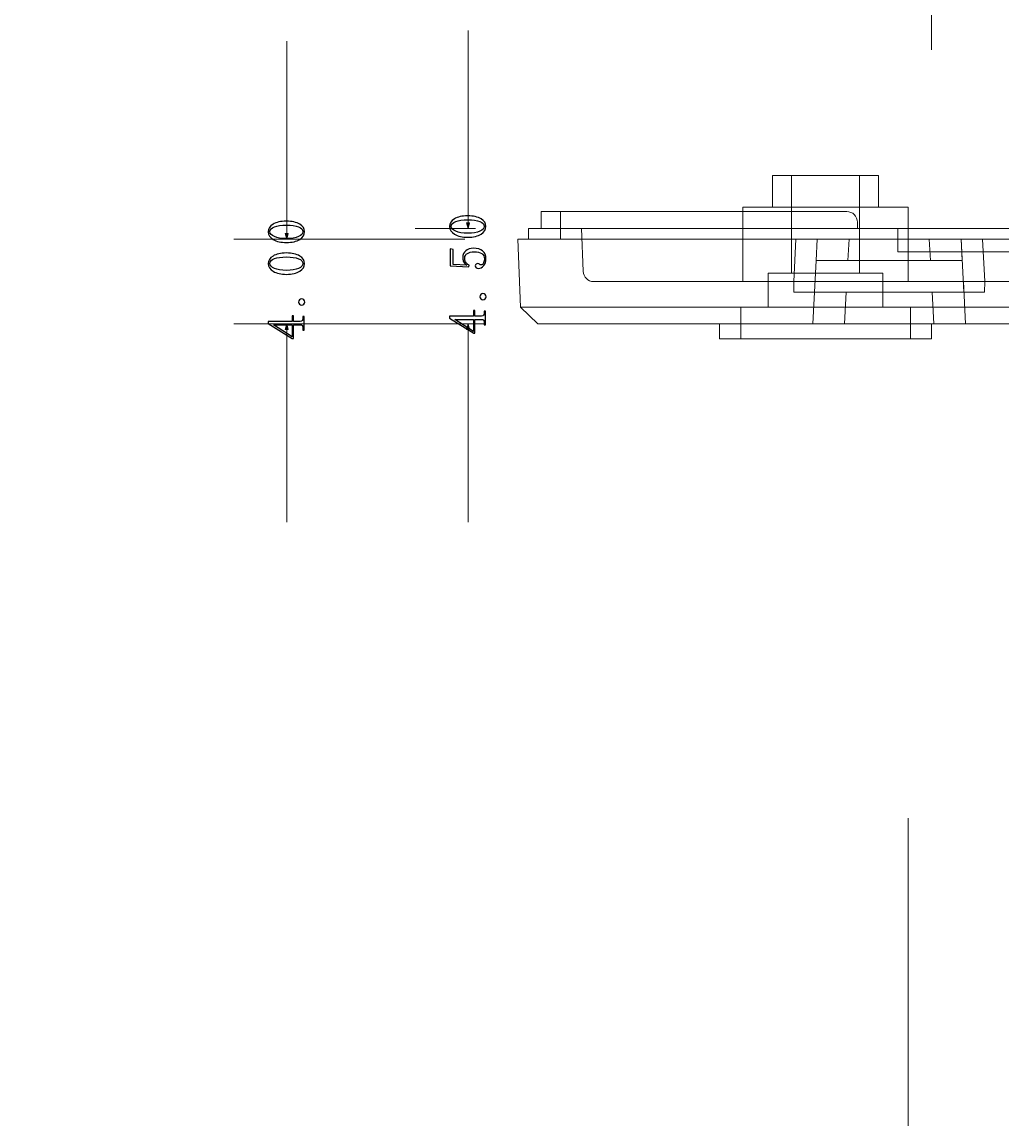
# Model space of a CAD drawing. Header units: millimetres. Extents: x -642 to 642, y -227 to 305.
# Drawn here: x -70.4 to -24.2, y -12 to 39.7 of the extents above; entities that cross this region are included whole.
import ezdxf
from ezdxf.lldxf.tags import DXFTag

# ---------------------------------------------------------------- set-up
doc = ezdxf.new("R2010")
doc.units = ezdxf.units.MM
doc.header["$MEASUREMENT"] = 0
doc.layers.add('layer 1', color=7, linetype='Continuous')
tags = doc.linetypes.add('New Line19', pattern=[0.2, 0.1, -0.1]).pattern_tags.tags
tags[6:7] = [DXFTag(74, 4), DXFTag(75, 0), DXFTag(340, '0'), DXFTag(46, 1.0), DXFTag(50, 0.0), DXFTag(44, 0.0), DXFTag(45, 0.0)]
tags[4:5] = [DXFTag(74, 4), DXFTag(75, 0), DXFTag(340, '0'), DXFTag(46, 1.0), DXFTag(50, 0.0), DXFTag(44, 0.0), DXFTag(45, 0.0)]
tags = doc.linetypes.add('New Line20', pattern=[0.2, 0.1, -0.1]).pattern_tags.tags
tags[6:7] = [DXFTag(74, 4), DXFTag(75, 0), DXFTag(340, '0'), DXFTag(46, 1.0), DXFTag(50, 0.0), DXFTag(44, 0.0), DXFTag(45, 0.0)]
tags[4:5] = [DXFTag(74, 4), DXFTag(75, 0), DXFTag(340, '0'), DXFTag(46, 1.0), DXFTag(50, 0.0), DXFTag(44, 0.0), DXFTag(45, 0.0)]
tags = doc.linetypes.add('New Line21', pattern=[0.2, 0.1, -0.1]).pattern_tags.tags
tags[6:7] = [DXFTag(74, 4), DXFTag(75, 0), DXFTag(340, '0'), DXFTag(46, 1.0), DXFTag(50, 0.0), DXFTag(44, 0.0), DXFTag(45, 0.0)]
tags[4:5] = [DXFTag(74, 4), DXFTag(75, 0), DXFTag(340, '0'), DXFTag(46, 1.0), DXFTag(50, 0.0), DXFTag(44, 0.0), DXFTag(45, 0.0)]
tags = doc.linetypes.add('New Line22', pattern=[0.2, 0.1, -0.1]).pattern_tags.tags
tags[6:7] = [DXFTag(74, 4), DXFTag(75, 0), DXFTag(340, '0'), DXFTag(46, 1.0), DXFTag(50, 0.0), DXFTag(44, 0.0), DXFTag(45, 0.0)]
tags[4:5] = [DXFTag(74, 4), DXFTag(75, 0), DXFTag(340, '0'), DXFTag(46, 1.0), DXFTag(50, 0.0), DXFTag(44, 0.0), DXFTag(45, 0.0)]
tags = doc.linetypes.add('New Line23', pattern=[0.2, 0.1, -0.1]).pattern_tags.tags
tags[6:7] = [DXFTag(74, 4), DXFTag(75, 0), DXFTag(340, '0'), DXFTag(46, 1.0), DXFTag(50, 0.0), DXFTag(44, 0.0), DXFTag(45, 0.0)]
tags[4:5] = [DXFTag(74, 4), DXFTag(75, 0), DXFTag(340, '0'), DXFTag(46, 1.0), DXFTag(50, 0.0), DXFTag(44, 0.0), DXFTag(45, 0.0)]
tags = doc.linetypes.add('New Line24', pattern=[0.2, 0.1, -0.1]).pattern_tags.tags
tags[6:7] = [DXFTag(74, 4), DXFTag(75, 0), DXFTag(340, '0'), DXFTag(46, 1.0), DXFTag(50, 0.0), DXFTag(44, 0.0), DXFTag(45, 0.0)]
tags[4:5] = [DXFTag(74, 4), DXFTag(75, 0), DXFTag(340, '0'), DXFTag(46, 1.0), DXFTag(50, 0.0), DXFTag(44, 0.0), DXFTag(45, 0.0)]
tags = doc.linetypes.add('New Line25', pattern=[0.2, 0.1, -0.1]).pattern_tags.tags
tags[6:7] = [DXFTag(74, 4), DXFTag(75, 0), DXFTag(340, '0'), DXFTag(46, 1.0), DXFTag(50, 0.0), DXFTag(44, 0.0), DXFTag(45, 0.0)]
tags[4:5] = [DXFTag(74, 4), DXFTag(75, 0), DXFTag(340, '0'), DXFTag(46, 1.0), DXFTag(50, 0.0), DXFTag(44, 0.0), DXFTag(45, 0.0)]
tags = doc.linetypes.add('New Line256', pattern=[0.2, 0.1, -0.1]).pattern_tags.tags
tags[6:7] = [DXFTag(74, 4), DXFTag(75, 0), DXFTag(340, '0'), DXFTag(46, 1.0), DXFTag(50, 0.0), DXFTag(44, 0.0), DXFTag(45, 0.0)]
tags[4:5] = [DXFTag(74, 4), DXFTag(75, 0), DXFTag(340, '0'), DXFTag(46, 1.0), DXFTag(50, 0.0), DXFTag(44, 0.0), DXFTag(45, 0.0)]
tags = doc.linetypes.add('New Line26', pattern=[0.2, 0.1, -0.1]).pattern_tags.tags
tags[6:7] = [DXFTag(74, 4), DXFTag(75, 0), DXFTag(340, '0'), DXFTag(46, 1.0), DXFTag(50, 0.0), DXFTag(44, 0.0), DXFTag(45, 0.0)]
tags[4:5] = [DXFTag(74, 4), DXFTag(75, 0), DXFTag(340, '0'), DXFTag(46, 1.0), DXFTag(50, 0.0), DXFTag(44, 0.0), DXFTag(45, 0.0)]
tags = doc.linetypes.add('New Line27', pattern=[0.2, 0.1, -0.1]).pattern_tags.tags
tags[6:7] = [DXFTag(74, 4), DXFTag(75, 0), DXFTag(340, '0'), DXFTag(46, 1.0), DXFTag(50, 0.0), DXFTag(44, 0.0), DXFTag(45, 0.0)]
tags[4:5] = [DXFTag(74, 4), DXFTag(75, 0), DXFTag(340, '0'), DXFTag(46, 1.0), DXFTag(50, 0.0), DXFTag(44, 0.0), DXFTag(45, 0.0)]
tags = doc.linetypes.add('New Line28', pattern=[0.2, 0.1, -0.1]).pattern_tags.tags
tags[6:7] = [DXFTag(74, 4), DXFTag(75, 0), DXFTag(340, '0'), DXFTag(46, 1.0), DXFTag(50, 0.0), DXFTag(44, 0.0), DXFTag(45, 0.0)]
tags[4:5] = [DXFTag(74, 4), DXFTag(75, 0), DXFTag(340, '0'), DXFTag(46, 1.0), DXFTag(50, 0.0), DXFTag(44, 0.0), DXFTag(45, 0.0)]
tags = doc.linetypes.add('New Line29', pattern=[0.2, 0.1, -0.1]).pattern_tags.tags
tags[6:7] = [DXFTag(74, 4), DXFTag(75, 0), DXFTag(340, '0'), DXFTag(46, 1.0), DXFTag(50, 0.0), DXFTag(44, 0.0), DXFTag(45, 0.0)]
tags[4:5] = [DXFTag(74, 4), DXFTag(75, 0), DXFTag(340, '0'), DXFTag(46, 1.0), DXFTag(50, 0.0), DXFTag(44, 0.0), DXFTag(45, 0.0)]
tags = doc.linetypes.add('New Line30', pattern=[0.2, 0.1, -0.1]).pattern_tags.tags
tags[6:7] = [DXFTag(74, 4), DXFTag(75, 0), DXFTag(340, '0'), DXFTag(46, 1.0), DXFTag(50, 0.0), DXFTag(44, 0.0), DXFTag(45, 0.0)]
tags[4:5] = [DXFTag(74, 4), DXFTag(75, 0), DXFTag(340, '0'), DXFTag(46, 1.0), DXFTag(50, 0.0), DXFTag(44, 0.0), DXFTag(45, 0.0)]
tags = doc.linetypes.add('New Line31', pattern=[0.2, 0.1, -0.1]).pattern_tags.tags
tags[6:7] = [DXFTag(74, 4), DXFTag(75, 0), DXFTag(340, '0'), DXFTag(46, 1.0), DXFTag(50, 0.0), DXFTag(44, 0.0), DXFTag(45, 0.0)]
tags[4:5] = [DXFTag(74, 4), DXFTag(75, 0), DXFTag(340, '0'), DXFTag(46, 1.0), DXFTag(50, 0.0), DXFTag(44, 0.0), DXFTag(45, 0.0)]
tags = doc.linetypes.add('New Line32', pattern=[0.2, 0.1, -0.1]).pattern_tags.tags
tags[6:7] = [DXFTag(74, 4), DXFTag(75, 0), DXFTag(340, '0'), DXFTag(46, 1.0), DXFTag(50, 0.0), DXFTag(44, 0.0), DXFTag(45, 0.0)]
tags[4:5] = [DXFTag(74, 4), DXFTag(75, 0), DXFTag(340, '0'), DXFTag(46, 1.0), DXFTag(50, 0.0), DXFTag(44, 0.0), DXFTag(45, 0.0)]
tags = doc.linetypes.add('New Line33', pattern=[0.2, 0.1, -0.1]).pattern_tags.tags
tags[6:7] = [DXFTag(74, 4), DXFTag(75, 0), DXFTag(340, '0'), DXFTag(46, 1.0), DXFTag(50, 0.0), DXFTag(44, 0.0), DXFTag(45, 0.0)]
tags[4:5] = [DXFTag(74, 4), DXFTag(75, 0), DXFTag(340, '0'), DXFTag(46, 1.0), DXFTag(50, 0.0), DXFTag(44, 0.0), DXFTag(45, 0.0)]
tags = doc.linetypes.add('New Line34', pattern=[0.2, 0.1, -0.1]).pattern_tags.tags
tags[6:7] = [DXFTag(74, 4), DXFTag(75, 0), DXFTag(340, '0'), DXFTag(46, 1.0), DXFTag(50, 0.0), DXFTag(44, 0.0), DXFTag(45, 0.0)]
tags[4:5] = [DXFTag(74, 4), DXFTag(75, 0), DXFTag(340, '0'), DXFTag(46, 1.0), DXFTag(50, 0.0), DXFTag(44, 0.0), DXFTag(45, 0.0)]
tags = doc.linetypes.add('New Line35', pattern=[0.2, 0.1, -0.1]).pattern_tags.tags
tags[6:7] = [DXFTag(74, 4), DXFTag(75, 0), DXFTag(340, '0'), DXFTag(46, 1.0), DXFTag(50, 0.0), DXFTag(44, 0.0), DXFTag(45, 0.0)]
tags[4:5] = [DXFTag(74, 4), DXFTag(75, 0), DXFTag(340, '0'), DXFTag(46, 1.0), DXFTag(50, 0.0), DXFTag(44, 0.0), DXFTag(45, 0.0)]
tags = doc.linetypes.add('New Line36', pattern=[0.2, 0.1, -0.1]).pattern_tags.tags
tags[6:7] = [DXFTag(74, 4), DXFTag(75, 0), DXFTag(340, '0'), DXFTag(46, 1.0), DXFTag(50, 0.0), DXFTag(44, 0.0), DXFTag(45, 0.0)]
tags[4:5] = [DXFTag(74, 4), DXFTag(75, 0), DXFTag(340, '0'), DXFTag(46, 1.0), DXFTag(50, 0.0), DXFTag(44, 0.0), DXFTag(45, 0.0)]
tags = doc.linetypes.add('New Line37', pattern=[0.2, 0.1, -0.1]).pattern_tags.tags
tags[6:7] = [DXFTag(74, 4), DXFTag(75, 0), DXFTag(340, '0'), DXFTag(46, 1.0), DXFTag(50, 0.0), DXFTag(44, 0.0), DXFTag(45, 0.0)]
tags[4:5] = [DXFTag(74, 4), DXFTag(75, 0), DXFTag(340, '0'), DXFTag(46, 1.0), DXFTag(50, 0.0), DXFTag(44, 0.0), DXFTag(45, 0.0)]
tags = doc.linetypes.add('New Line38', pattern=[0.2, 0.1, -0.1]).pattern_tags.tags
tags[6:7] = [DXFTag(74, 4), DXFTag(75, 0), DXFTag(340, '0'), DXFTag(46, 1.0), DXFTag(50, 0.0), DXFTag(44, 0.0), DXFTag(45, 0.0)]
tags[4:5] = [DXFTag(74, 4), DXFTag(75, 0), DXFTag(340, '0'), DXFTag(46, 1.0), DXFTag(50, 0.0), DXFTag(44, 0.0), DXFTag(45, 0.0)]
tags = doc.linetypes.add('New Line39', pattern=[0.2, 0.1, -0.1]).pattern_tags.tags
tags[6:7] = [DXFTag(74, 4), DXFTag(75, 0), DXFTag(340, '0'), DXFTag(46, 1.0), DXFTag(50, 0.0), DXFTag(44, 0.0), DXFTag(45, 0.0)]
tags[4:5] = [DXFTag(74, 4), DXFTag(75, 0), DXFTag(340, '0'), DXFTag(46, 1.0), DXFTag(50, 0.0), DXFTag(44, 0.0), DXFTag(45, 0.0)]
tags = doc.linetypes.add('New Line40', pattern=[0.2, 0.1, -0.1]).pattern_tags.tags
tags[6:7] = [DXFTag(74, 4), DXFTag(75, 0), DXFTag(340, '0'), DXFTag(46, 1.0), DXFTag(50, 0.0), DXFTag(44, 0.0), DXFTag(45, 0.0)]
tags[4:5] = [DXFTag(74, 4), DXFTag(75, 0), DXFTag(340, '0'), DXFTag(46, 1.0), DXFTag(50, 0.0), DXFTag(44, 0.0), DXFTag(45, 0.0)]
tags = doc.linetypes.add('New Line41', pattern=[0.2, 0.1, -0.1]).pattern_tags.tags
tags[6:7] = [DXFTag(74, 4), DXFTag(75, 0), DXFTag(340, '0'), DXFTag(46, 1.0), DXFTag(50, 0.0), DXFTag(44, 0.0), DXFTag(45, 0.0)]
tags[4:5] = [DXFTag(74, 4), DXFTag(75, 0), DXFTag(340, '0'), DXFTag(46, 1.0), DXFTag(50, 0.0), DXFTag(44, 0.0), DXFTag(45, 0.0)]
tags = doc.linetypes.add('New Line42', pattern=[0.2, 0.1, -0.1]).pattern_tags.tags
tags[6:7] = [DXFTag(74, 4), DXFTag(75, 0), DXFTag(340, '0'), DXFTag(46, 1.0), DXFTag(50, 0.0), DXFTag(44, 0.0), DXFTag(45, 0.0)]
tags[4:5] = [DXFTag(74, 4), DXFTag(75, 0), DXFTag(340, '0'), DXFTag(46, 1.0), DXFTag(50, 0.0), DXFTag(44, 0.0), DXFTag(45, 0.0)]
tags = doc.linetypes.add('New Line43', pattern=[0.2, 0.1, -0.1]).pattern_tags.tags
tags[6:7] = [DXFTag(74, 4), DXFTag(75, 0), DXFTag(340, '0'), DXFTag(46, 1.0), DXFTag(50, 0.0), DXFTag(44, 0.0), DXFTag(45, 0.0)]
tags[4:5] = [DXFTag(74, 4), DXFTag(75, 0), DXFTag(340, '0'), DXFTag(46, 1.0), DXFTag(50, 0.0), DXFTag(44, 0.0), DXFTag(45, 0.0)]
tags = doc.linetypes.add('New Line44', pattern=[0.2, 0.1, -0.1]).pattern_tags.tags
tags[6:7] = [DXFTag(74, 4), DXFTag(75, 0), DXFTag(340, '0'), DXFTag(46, 1.0), DXFTag(50, 0.0), DXFTag(44, 0.0), DXFTag(45, 0.0)]
tags[4:5] = [DXFTag(74, 4), DXFTag(75, 0), DXFTag(340, '0'), DXFTag(46, 1.0), DXFTag(50, 0.0), DXFTag(44, 0.0), DXFTag(45, 0.0)]
tags = doc.linetypes.add('New Line58', pattern=[0.2, 0.1, -0.1]).pattern_tags.tags
tags[6:7] = [DXFTag(74, 4), DXFTag(75, 0), DXFTag(340, '0'), DXFTag(46, 1.0), DXFTag(50, 0.0), DXFTag(44, 0.0), DXFTag(45, 0.0)]
tags[4:5] = [DXFTag(74, 4), DXFTag(75, 0), DXFTag(340, '0'), DXFTag(46, 1.0), DXFTag(50, 0.0), DXFTag(44, 0.0), DXFTag(45, 0.0)]
tags = doc.linetypes.add('New Line62', pattern=[0.2, 0.1, -0.1]).pattern_tags.tags
tags[6:7] = [DXFTag(74, 4), DXFTag(75, 0), DXFTag(340, '0'), DXFTag(46, 1.0), DXFTag(50, 0.0), DXFTag(44, 0.0), DXFTag(45, 0.0)]
tags[4:5] = [DXFTag(74, 4), DXFTag(75, 0), DXFTag(340, '0'), DXFTag(46, 1.0), DXFTag(50, 0.0), DXFTag(44, 0.0), DXFTag(45, 0.0)]
tags = doc.linetypes.add('New Line78', pattern=[0.2, 0.1, -0.1]).pattern_tags.tags
tags[6:7] = [DXFTag(74, 4), DXFTag(75, 0), DXFTag(340, '0'), DXFTag(46, 1.0), DXFTag(50, 0.0), DXFTag(44, 0.0), DXFTag(45, 0.0)]
tags[4:5] = [DXFTag(74, 4), DXFTag(75, 0), DXFTag(340, '0'), DXFTag(46, 1.0), DXFTag(50, 0.0), DXFTag(44, 0.0), DXFTag(45, 0.0)]
tags = doc.linetypes.add('New Line82', pattern=[0.2, 0.1, -0.1]).pattern_tags.tags
tags[6:7] = [DXFTag(74, 4), DXFTag(75, 0), DXFTag(340, '0'), DXFTag(46, 1.0), DXFTag(50, 0.0), DXFTag(44, 0.0), DXFTag(45, 0.0)]
tags[4:5] = [DXFTag(74, 4), DXFTag(75, 0), DXFTag(340, '0'), DXFTag(46, 1.0), DXFTag(50, 0.0), DXFTag(44, 0.0), DXFTag(45, 0.0)]
tags = doc.linetypes.add('New Line83', pattern=[0.2, 0.1, -0.1]).pattern_tags.tags
tags[6:7] = [DXFTag(74, 4), DXFTag(75, 0), DXFTag(340, '0'), DXFTag(46, 1.0), DXFTag(50, 0.0), DXFTag(44, 0.0), DXFTag(45, 0.0)]
tags[4:5] = [DXFTag(74, 4), DXFTag(75, 0), DXFTag(340, '0'), DXFTag(46, 1.0), DXFTag(50, 0.0), DXFTag(44, 0.0), DXFTag(45, 0.0)]
tags = doc.linetypes.add('New Line85', pattern=[0.2, 0.1, -0.1]).pattern_tags.tags
tags[6:7] = [DXFTag(74, 4), DXFTag(75, 0), DXFTag(340, '0'), DXFTag(46, 1.0), DXFTag(50, 0.0), DXFTag(44, 0.0), DXFTag(45, 0.0)]
tags[4:5] = [DXFTag(74, 4), DXFTag(75, 0), DXFTag(340, '0'), DXFTag(46, 1.0), DXFTag(50, 0.0), DXFTag(44, 0.0), DXFTag(45, 0.0)]
tags = doc.linetypes.add('New Line87', pattern=[0.2, 0.1, -0.1]).pattern_tags.tags
tags[6:7] = [DXFTag(74, 4), DXFTag(75, 0), DXFTag(340, '0'), DXFTag(46, 1.0), DXFTag(50, 0.0), DXFTag(44, 0.0), DXFTag(45, 0.0)]
tags[4:5] = [DXFTag(74, 4), DXFTag(75, 0), DXFTag(340, '0'), DXFTag(46, 1.0), DXFTag(50, 0.0), DXFTag(44, 0.0), DXFTag(45, 0.0)]
tags = doc.linetypes.add('New Line88', pattern=[0.2, 0.1, -0.1]).pattern_tags.tags
tags[6:7] = [DXFTag(74, 4), DXFTag(75, 0), DXFTag(340, '0'), DXFTag(46, 1.0), DXFTag(50, 0.0), DXFTag(44, 0.0), DXFTag(45, 0.0)]
tags[4:5] = [DXFTag(74, 4), DXFTag(75, 0), DXFTag(340, '0'), DXFTag(46, 1.0), DXFTag(50, 0.0), DXFTag(44, 0.0), DXFTag(45, 0.0)]
tags = doc.linetypes.add('New Line92', pattern=[0.2, 0.1, -0.1]).pattern_tags.tags
tags[6:7] = [DXFTag(74, 4), DXFTag(75, 0), DXFTag(340, '0'), DXFTag(46, 1.0), DXFTag(50, 0.0), DXFTag(44, 0.0), DXFTag(45, 0.0)]
tags[4:5] = [DXFTag(74, 4), DXFTag(75, 0), DXFTag(340, '0'), DXFTag(46, 1.0), DXFTag(50, 0.0), DXFTag(44, 0.0), DXFTag(45, 0.0)]
tags = doc.linetypes.add('New Line94', pattern=[0.2, 0.1, -0.1]).pattern_tags.tags
tags[6:7] = [DXFTag(74, 4), DXFTag(75, 0), DXFTag(340, '0'), DXFTag(46, 1.0), DXFTag(50, 0.0), DXFTag(44, 0.0), DXFTag(45, 0.0)]
tags[4:5] = [DXFTag(74, 4), DXFTag(75, 0), DXFTag(340, '0'), DXFTag(46, 1.0), DXFTag(50, 0.0), DXFTag(44, 0.0), DXFTag(45, 0.0)]

msp = doc.modelspace()

# ---------------------------------------------------------------- hatches: boundary and pattern name
at = {"layer": 'layer 1', "true_color": 0xff0000}
h = msp.add_hatch(color=1, dxfattribs=at)
edge = h.paths.add_edge_path()
edge.add_spline(control_points=[(-49.4369, 30.2533), (-49.4369, 30.2533), (-49.3655, 29.9867), (-49.3655, 29.9867), (-49.3655, 29.9867), (-49.294, 30.2533), (-49.294, 30.2533), (-49.294, 30.2533), (-49.4369, 30.2533), (-49.4369, 30.2533)], knot_values=[0, 0, 0, 0, 0.3333333, 0.3333333, 0.3333333, 0.6666667, 0.6666667, 0.6666667, 1, 1, 1, 1], degree=3, periodic=1)
h = msp.add_hatch(color=1, dxfattribs=at)
edge = h.paths.add_edge_path()
edge.add_spline(control_points=[(-57.9852, 29.7533), (-57.9852, 29.7533), (-57.9138, 29.4867), (-57.9138, 29.4867), (-57.9138, 29.4867), (-57.8423, 29.7533), (-57.8423, 29.7533), (-57.8423, 29.7533), (-57.9852, 29.7533), (-57.9852, 29.7533)], knot_values=[0, 0, 0, 0, 0.3333333, 0.3333333, 0.3333333, 0.6666667, 0.6666667, 0.6666667, 1, 1, 1, 1], degree=3, periodic=1)
h = msp.add_hatch(color=1, dxfattribs=at)
edge = h.paths.add_edge_path()
edge.add_spline(control_points=[(-57.9852, 25.22), (-57.9852, 25.22), (-57.9138, 25.4867), (-57.9138, 25.4867), (-57.9138, 25.4867), (-57.8423, 25.22), (-57.8423, 25.22), (-57.8423, 25.22), (-57.9852, 25.22), (-57.9852, 25.22)], knot_values=[0, 0, 0, 0, 0.3333333, 0.3333333, 0.3333333, 0.6666667, 0.6666667, 0.6666667, 1, 1, 1, 1], degree=3, periodic=1)
h = msp.add_hatch(color=1, dxfattribs=at)
edge = h.paths.add_edge_path()
edge.add_spline(control_points=[(-49.4369, 25.22), (-49.4369, 25.22), (-49.3655, 25.4867), (-49.3655, 25.4867), (-49.3655, 25.4867), (-49.294, 25.22), (-49.294, 25.22), (-49.294, 25.22), (-49.4369, 25.22), (-49.4369, 25.22)], knot_values=[0, 0, 0, 0, 0.3333333, 0.3333333, 0.3333333, 0.6666667, 0.6666667, 0.6666667, 1, 1, 1, 1], degree=3, periodic=1)

# ---------------------------------------------------------------- linework, layer by layer
at = {"layer": 'layer 1', "lineweight": 9}
for points, knots in [([(-27.5138, 76.6694), (-27.5138, 79.4308), (-29.7524, 81.6694), (-32.5138, 81.6694), (-35.2752, 81.6694), (-37.5138, 79.4308), (-37.5138, 76.6694), (-37.5138, 73.908), (-35.2753, 71.6694), (-32.5138, 71.6694), (-29.7524, 71.6694), (-27.5138, 73.9079), (-27.5138, 76.6693), (-27.5138, 209.2165), (-27.5138, -55.8778), (-27.5138, 76.6694)], [0, 0, 0, 0, 0.25, 0.25, 0.25, 0.5, 0.5, 0.5, 0.75, 0.75, 0.75, 1, 1, 1, 1.0001, 1.0001, 1.0001, 1.0001]), ([(-28.6138, -27.6445), (-28.6138, -25.4906), (-30.3599, -23.7445), (-32.5138, -23.7445), (-34.6677, -23.7445), (-36.4138, -25.4906), (-36.4138, -27.6445), (-36.4138, -29.7984), (-34.6677, -31.5445), (-32.5138, -31.5445), (-30.3599, -31.5445), (-28.6138, -29.7985), (-28.6138, -27.6446), (-28.6138, 75.7426), (-28.6138, -131.0317), (-28.6138, -27.6445)], [0, 0, 0, 0, 0.25, 0.25, 0.25, 0.5, 0.5, 0.5, 0.75, 0.75, 0.75, 1, 1, 1, 1.0001, 1.0001, 1.0001, 1.0001]), ([(-31.0138, 30.2867), (-31.0138, 30.4193), (-31.0665, 30.5465), (-31.1603, 30.6403), (-31.254, 30.734), (-31.3812, 30.7867), (-31.5138, 30.7867)], [0, 0, 0, 0, 0.5, 0.5, 0.5, 1, 1, 1, 1])]:
    msp.add_open_spline(points, degree=3, knots=knots, dxfattribs=at)
at = {"layer": 'layer 1', "lineweight": 40}
msp.add_open_spline([(154.071, 208.1518), (154.071, 208.1518), (-130.929, 208.1518), (-130.929, 208.1518), (-130.929, 208.1518), (-130.929, -207.3482), (-130.929, -207.3482), (-130.929, -207.3482), (154.071, -207.3482), (154.071, -207.3482), (154.071, -207.3482), (154.071, 208.1518), (154.071, 208.1518)], degree=3, knots=[0, 0, 0, 0, 0.25, 0.25, 0.25, 0.5, 0.5, 0.5, 0.75, 0.75, 0.75, 1, 1, 1, 1], dxfattribs=at)
at = {"layer": 'layer 1', "color": 1, "lineweight": 0}
for points in [[(-49.3655, 39.3194), (-49.3655, 39.3194), (-49.3655, 29.9867), (-49.3655, 29.9867)], [(-57.9138, 38.8194), (-57.9138, 38.8194), (-57.9138, 29.4867), (-57.9138, 29.4867)], [(-49.0138, 29.9867), (-49.0138, 29.9867), (-51.8655, 29.9867), (-51.8655, 29.9867)], [(-49.5138, 29.4867), (-49.5138, 29.4867), (-60.4138, 29.4867), (-60.4138, 29.4867)], [(-48.5741, 25.4867), (-48.5741, 25.4867), (-60.4138, 25.4867), (-60.4138, 25.4867)], [(-57.9138, 25.4867), (-57.9138, 25.4867), (-57.9138, 16.154), (-57.9138, 16.154)], [(-48.5741, 25.4867), (-48.5741, 25.4867), (-51.8655, 25.4867), (-51.8655, 25.4867)], [(-49.3655, 25.4867), (-49.3655, 25.4867), (-49.3655, 16.154), (-49.3655, 16.154)]]:
    msp.add_open_spline(points, degree=3, dxfattribs=at)
at = {"layer": 'layer 1', "lineweight": 9}
for points in [[(-35.0138, 30.9867), (-35.0138, 30.9867), (-35.0138, 32.4867), (-35.0138, 32.4867)], [(-35.0138, 32.4867), (-35.0138, 32.4867), (-30.0138, 32.4867), (-30.0138, 32.4867)], [(-30.0138, 30.9867), (-30.0138, 30.9867), (-30.0138, 32.4867), (-30.0138, 32.4867)], [(-45.9138, 29.9867), (-45.9138, 29.9867), (-45.9138, 30.7867), (-45.9138, 30.7867)], [(-45.9138, 30.7867), (-45.9138, 30.7867), (-31.5138, 30.7867), (-31.5138, 30.7867)], [(-36.4138, 30.7867), (-36.4138, 30.7867), (-36.4138, 30.9867), (-36.4138, 30.9867)], [(-36.4138, 30.9867), (-36.4138, 30.9867), (-28.6138, 30.9867), (-28.6138, 30.9867)], [(-28.6138, 29.9867), (-28.6138, 29.9867), (-28.6138, 30.9867), (-28.6138, 30.9867)], [(-46.5138, 29.4867), (-46.5138, 29.4867), (-46.5138, 29.9867), (-46.5138, 29.9867)], [(-46.5138, 29.9867), (-46.5138, 29.9867), (77.4862, 29.9867), (77.4862, 29.9867)], [(-31.0138, 29.9867), (-31.0138, 29.9867), (-31.0138, 30.2867), (-31.0138, 30.2867)], [(-47.0138, 29.4867), (-47.0138, 29.4867), (-46.9021, 26.2862), (-46.9021, 26.2862)], [(-47.0138, 29.4867), (-47.0138, 29.4867), (77.9862, 29.4867), (77.9862, 29.4867)], [(-46.0741, 25.4867), (-46.0741, 25.4867), (-46.9021, 26.2862), (-46.9021, 26.2862)], [(77.8744, 26.2862), (77.8744, 26.2862), (-46.9021, 26.2862), (-46.9021, 26.2862)], [(77.0465, 25.4867), (77.0465, 25.4867), (-46.0741, 25.4867), (-46.0741, 25.4867)], [(-37.5138, 25.4867), (-37.5138, 25.4867), (-37.5138, 24.7867), (-37.5138, 24.7867)], [(-27.5138, 25.4867), (-27.5138, 25.4867), (-27.5138, 24.7867), (-27.5138, 24.7867)], [(-27.5138, 24.7867), (-27.5138, 24.7867), (-37.5138, 24.7867), (-37.5138, 24.7867)]]:
    msp.add_open_spline(points, degree=3, dxfattribs=at)
at = {"layer": 'layer 1', "color": 8, "linetype": 'New Line24', "lineweight": 9}
msp.add_open_spline([(-34.1138, 32.4867), (-34.1138, 32.4867), (-34.1138, 27.8867), (-34.1138, 27.8867)], degree=3, dxfattribs=at)
at = {"layer": 'layer 1', "color": 8, "linetype": 'New Line94', "lineweight": 9}
msp.add_open_spline([(-30.9138, 32.4867), (-30.9138, 32.4867), (-34.1138, 32.4867), (-34.1138, 32.4867)], degree=3, dxfattribs=at)
at = {"layer": 'layer 1', "color": 8, "linetype": 'New Line26', "lineweight": 9}
msp.add_open_spline([(-30.9138, 32.4867), (-30.9138, 32.4867), (-30.9138, 27.8867), (-30.9138, 27.8867)], degree=3, dxfattribs=at)
at = {"layer": 'layer 1', "color": 3}
for points, knots in [([(-48.7552, 30.4409), (-48.6022, 30.3463), (-48.5256, 30.2275), (-48.5256, 30.0846), (-48.5256, 29.9413), (-48.6006, 29.8209), (-48.7502, 29.723), (-48.9002, 29.6255), (-49.1118, 29.5767), (-49.3852, 29.5767), (-49.6389, 29.5767), (-49.8439, 29.6238), (-50.0002, 29.7184), (-50.1564, 29.8125), (-50.2347, 29.9346), (-50.2347, 30.0846), (-50.2347, 30.2275), (-50.1597, 30.3463), (-50.0102, 30.4409), (-49.8602, 30.5355), (-49.6518, 30.5825), (-49.3852, 30.5825), (-49.1181, 30.5825), (-48.9081, 30.5355), (-48.7552, 30.4409)], [0, 0, 0, 0, 0.125, 0.125, 0.125, 0.25, 0.25, 0.25, 0.375, 0.375, 0.375, 0.5, 0.5, 0.5, 0.625, 0.625, 0.625, 0.75, 0.75, 0.75, 0.875, 0.875, 0.875, 1, 1, 1, 1]), ([(-57.3035, 30.1909), (-57.1505, 30.0963), (-57.0739, 29.9775), (-57.0739, 29.8346), (-57.0739, 29.6913), (-57.1489, 29.5709), (-57.2985, 29.473), (-57.4485, 29.3755), (-57.6601, 29.3267), (-57.9335, 29.3267), (-58.1872, 29.3267), (-58.3922, 29.3738), (-58.5485, 29.4684), (-58.7047, 29.5625), (-58.783, 29.6846), (-58.783, 29.8346), (-58.783, 29.9775), (-58.708, 30.0963), (-58.5585, 30.1909), (-58.4085, 30.2855), (-58.2001, 30.3325), (-57.9335, 30.3325), (-57.6664, 30.3325), (-57.4564, 30.2855), (-57.3035, 30.1909)], [0, 0, 0, 0, 0.125, 0.125, 0.125, 0.25, 0.25, 0.25, 0.375, 0.375, 0.375, 0.5, 0.5, 0.5, 0.625, 0.625, 0.625, 0.75, 0.75, 0.75, 0.875, 0.875, 0.875, 1, 1, 1, 1]), ([(-58.4947, 30.0688), (-58.6347, 30.0167), (-58.7047, 29.9388), (-58.7047, 29.8346), (-58.7047, 29.7434), (-58.6347, 29.6667), (-58.4947, 29.605), (-58.3551, 29.543), (-58.1676, 29.5121), (-57.9335, 29.5121), (-57.686, 29.5121), (-57.4939, 29.543), (-57.3572, 29.605), (-57.2205, 29.6667), (-57.1522, 29.7434), (-57.1522, 29.8346), (-57.1522, 29.9321), (-57.2205, 30.0088), (-57.3572, 30.0638), (-57.4939, 30.1192), (-57.686, 30.1471), (-57.9335, 30.1471), (-58.1676, 30.1471), (-58.3551, 30.1209), (-58.4947, 30.0688)], [0, 0, 0, 0, 0.125, 0.125, 0.125, 0.25, 0.25, 0.25, 0.375, 0.375, 0.375, 0.5, 0.5, 0.5, 0.625, 0.625, 0.625, 0.75, 0.75, 0.75, 0.875, 0.875, 0.875, 1, 1, 1, 1]), ([(-49.9464, 30.3188), (-50.0864, 30.2667), (-50.1564, 30.1888), (-50.1564, 30.0846), (-50.1564, 29.9934), (-50.0864, 29.9167), (-49.9464, 29.855), (-49.8068, 29.793), (-49.6193, 29.7621), (-49.3852, 29.7621), (-49.1377, 29.7621), (-48.9456, 29.793), (-48.8089, 29.855), (-48.6722, 29.9167), (-48.6039, 29.9934), (-48.6039, 30.0846), (-48.6039, 30.1821), (-48.6722, 30.2588), (-48.8089, 30.3138), (-48.9456, 30.3692), (-49.1377, 30.3971), (-49.3852, 30.3971), (-49.6193, 30.3971), (-49.8068, 30.3709), (-49.9464, 30.3188)], [0, 0, 0, 0, 0.125, 0.125, 0.125, 0.25, 0.25, 0.25, 0.375, 0.375, 0.375, 0.5, 0.5, 0.5, 0.625, 0.625, 0.625, 0.75, 0.75, 0.75, 0.875, 0.875, 0.875, 1, 1, 1, 1]), ([(-49.5902, 28.443), (-49.6097, 28.5046), (-49.6193, 28.5684), (-49.6193, 28.6334), (-49.6193, 28.7571), (-49.5722, 28.858), (-49.4777, 28.9359), (-49.3835, 29.0142), (-49.2581, 29.0534), (-49.1018, 29.0534), (-48.926, 29.0534), (-48.786, 29.0125), (-48.6818, 28.9313), (-48.5777, 28.8496), (-48.5256, 28.7246), (-48.5256, 28.555), (-48.5256, 28.438), (-48.5597, 28.3338), (-48.6281, 28.2425), (-48.6964, 28.1517), (-48.7797, 28.1059), (-48.8772, 28.1059), (-48.9164, 28.1059), (-48.9506, 28.1171), (-48.9797, 28.14), (-49.0089, 28.163), (-49.0239, 28.1938), (-49.0239, 28.233), (-49.0239, 28.2721), (-49.0106, 28.298), (-48.9847, 28.3109), (-48.9585, 28.3242), (-48.936, 28.3305), (-48.9164, 28.3305), (-48.8772, 28.3305), (-48.8464, 28.3209), (-48.8235, 28.3013), (-48.8006, 28.2817), (-48.7764, 28.2721), (-48.7502, 28.2721), (-48.6981, 28.2721), (-48.6593, 28.303), (-48.6331, 28.3646), (-48.6072, 28.4267), (-48.5939, 28.4934), (-48.5939, 28.565), (-48.5939, 28.6692), (-48.6364, 28.7488), (-48.721, 28.8042), (-48.8056, 28.8596), (-48.926, 28.8871), (-49.0822, 28.8871), (-49.2127, 28.8871), (-49.3185, 28.863), (-49.3997, 28.8138), (-49.481, 28.765), (-49.5218, 28.6917), (-49.5218, 28.5942), (-49.5218, 28.5225), (-49.5089, 28.4609), (-49.4827, 28.4088), (-49.4568, 28.3567), (-49.4014, 28.308), (-49.3168, 28.2621), (-49.3168, 28.2621), (-49.3264, 28.1742), (-49.3264, 28.1742), (-49.3264, 28.1742), (-50.2152, 28.223), (-50.2152, 28.223), (-50.2152, 28.223), (-50.2152, 29.0238), (-50.2152, 29.0238), (-50.2152, 29.0238), (-50.0685, 28.9946), (-50.0685, 28.9946), (-50.0685, 28.9946), (-50.0685, 28.2913), (-50.0685, 28.2913), (-50.0685, 28.2913), (-49.4243, 28.2525), (-49.4243, 28.2525), (-49.5152, 28.3175), (-49.5706, 28.3809), (-49.5902, 28.443)], [0, 0, 0, 0, 0.0357143, 0.0357143, 0.0357143, 0.0714286, 0.0714286, 0.0714286, 0.1071429, 0.1071429, 0.1071429, 0.1428571, 0.1428571, 0.1428571, 0.1785714, 0.1785714, 0.1785714, 0.2142857, 0.2142857, 0.2142857, 0.25, 0.25, 0.25, 0.2857143, 0.2857143, 0.2857143, 0.3214286, 0.3214286, 0.3214286, 0.3571429, 0.3571429, 0.3571429, 0.3928571, 0.3928571, 0.3928571, 0.4285714, 0.4285714, 0.4285714, 0.4642857, 0.4642857, 0.4642857, 0.5, 0.5, 0.5, 0.5357143, 0.5357143, 0.5357143, 0.5714286, 0.5714286, 0.5714286, 0.6071429, 0.6071429, 0.6071429, 0.6428571, 0.6428571, 0.6428571, 0.6785714, 0.6785714, 0.6785714, 0.7142857, 0.7142857, 0.7142857, 0.75, 0.75, 0.75, 0.7857143, 0.7857143, 0.7857143, 0.8214286, 0.8214286, 0.8214286, 0.8571429, 0.8571429, 0.8571429, 0.8928571, 0.8928571, 0.8928571, 0.9285714, 0.9285714, 0.9285714, 0.9642857, 0.9642857, 0.9642857, 1, 1, 1, 1]), ([(-57.3035, 28.6909), (-57.1505, 28.5963), (-57.0739, 28.4775), (-57.0739, 28.3346), (-57.0739, 28.1913), (-57.1489, 28.0709), (-57.2985, 27.973), (-57.4485, 27.8755), (-57.6601, 27.8267), (-57.9335, 27.8267), (-58.1872, 27.8267), (-58.3922, 27.8738), (-58.5485, 27.9684), (-58.7047, 28.0625), (-58.783, 28.1846), (-58.783, 28.3346), (-58.783, 28.4775), (-58.708, 28.5963), (-58.5585, 28.6909), (-58.4085, 28.7855), (-58.2001, 28.8325), (-57.9335, 28.8325), (-57.6664, 28.8325), (-57.4564, 28.7855), (-57.3035, 28.6909)], [0, 0, 0, 0, 0.125, 0.125, 0.125, 0.25, 0.25, 0.25, 0.375, 0.375, 0.375, 0.5, 0.5, 0.5, 0.625, 0.625, 0.625, 0.75, 0.75, 0.75, 0.875, 0.875, 0.875, 1, 1, 1, 1]), ([(-58.4947, 28.5688), (-58.6347, 28.5167), (-58.7047, 28.4388), (-58.7047, 28.3346), (-58.7047, 28.2434), (-58.6347, 28.1667), (-58.4947, 28.105), (-58.3551, 28.043), (-58.1676, 28.0121), (-57.9335, 28.0121), (-57.686, 28.0121), (-57.4939, 28.043), (-57.3572, 28.105), (-57.2205, 28.1667), (-57.1522, 28.2434), (-57.1522, 28.3346), (-57.1522, 28.4321), (-57.2205, 28.5088), (-57.3572, 28.5638), (-57.4939, 28.6192), (-57.686, 28.6471), (-57.9335, 28.6471), (-58.1676, 28.6471), (-58.3551, 28.6209), (-58.4947, 28.5688)], [0, 0, 0, 0, 0.125, 0.125, 0.125, 0.25, 0.25, 0.25, 0.375, 0.375, 0.375, 0.5, 0.5, 0.5, 0.625, 0.625, 0.625, 0.75, 0.75, 0.75, 0.875, 0.875, 0.875, 1, 1, 1, 1]), ([(-48.5552, 26.8746), (-48.5289, 26.845), (-48.516, 26.8109), (-48.516, 26.7721), (-48.516, 26.733), (-48.5289, 26.6988), (-48.5552, 26.6692), (-48.581, 26.64), (-48.6168, 26.6255), (-48.6622, 26.6255), (-48.7081, 26.6255), (-48.7439, 26.64), (-48.7697, 26.6692), (-48.796, 26.6988), (-48.8089, 26.733), (-48.8089, 26.7721), (-48.8089, 26.8109), (-48.7943, 26.845), (-48.7652, 26.8746), (-48.7356, 26.9038), (-48.7014, 26.9184), (-48.6622, 26.9184), (-48.6168, 26.9184), (-48.581, 26.9038), (-48.5552, 26.8746)], [0, 0, 0, 0, 0.125, 0.125, 0.125, 0.25, 0.25, 0.25, 0.375, 0.375, 0.375, 0.5, 0.5, 0.5, 0.625, 0.625, 0.625, 0.75, 0.75, 0.75, 0.875, 0.875, 0.875, 1, 1, 1, 1]), ([(-57.1035, 26.6246), (-57.0772, 26.595), (-57.0643, 26.5609), (-57.0643, 26.5221), (-57.0643, 26.483), (-57.0772, 26.4488), (-57.1035, 26.4192), (-57.1293, 26.39), (-57.1651, 26.3755), (-57.2105, 26.3755), (-57.2564, 26.3755), (-57.2922, 26.39), (-57.318, 26.4192), (-57.3443, 26.4488), (-57.3572, 26.483), (-57.3572, 26.5221), (-57.3572, 26.5609), (-57.3426, 26.595), (-57.3135, 26.6246), (-57.2839, 26.6538), (-57.2497, 26.6684), (-57.2105, 26.6684), (-57.1651, 26.6684), (-57.1293, 26.6538), (-57.1035, 26.6246)], [0, 0, 0, 0, 0.125, 0.125, 0.125, 0.25, 0.25, 0.25, 0.375, 0.375, 0.375, 0.5, 0.5, 0.5, 0.625, 0.625, 0.625, 0.75, 0.75, 0.75, 0.875, 0.875, 0.875, 1, 1, 1, 1]), ([(-57.6014, 25.608), (-57.6014, 25.608), (-57.2793, 25.608), (-57.2793, 25.608), (-57.2335, 25.608), (-57.201, 25.6209), (-57.1814, 25.6471), (-57.1618, 25.673), (-57.1522, 25.7088), (-57.1522, 25.7542), (-57.1522, 25.7542), (-57.1522, 25.8421), (-57.1522, 25.8421), (-57.1522, 25.8421), (-57.0935, 25.8421), (-57.0935, 25.8421), (-57.0935, 25.8421), (-57.0935, 25.1975), (-57.0935, 25.1975), (-57.0935, 25.1975), (-57.1522, 25.1975), (-57.1522, 25.1975), (-57.1522, 25.1975), (-57.1522, 25.305), (-57.1522, 25.305), (-57.1522, 25.3571), (-57.1618, 25.3946), (-57.1814, 25.4175), (-57.201, 25.44), (-57.2335, 25.4517), (-57.2793, 25.4517), (-57.2793, 25.4517), (-57.6014, 25.4517), (-57.6014, 25.4517), (-57.6014, 25.4517), (-57.6014, 24.7975), (-57.6014, 24.7975), (-57.6014, 24.7975), (-57.6501, 24.7975), (-57.6501, 24.7975), (-57.6501, 24.7975), (-58.783, 25.51), (-58.783, 25.51), (-58.783, 25.51), (-58.783, 25.608), (-58.783, 25.608), (-58.783, 25.608), (-57.6601, 25.608), (-57.6601, 25.608), (-57.6601, 25.608), (-57.6601, 25.8717), (-57.6601, 25.8717), (-57.6601, 25.8717), (-57.6014, 25.8717), (-57.6014, 25.8717), (-57.6014, 25.8717), (-57.6014, 25.608), (-57.6014, 25.608)], [0, 0, 0, 0, 0.0526316, 0.0526316, 0.0526316, 0.1052632, 0.1052632, 0.1052632, 0.1578947, 0.1578947, 0.1578947, 0.2105263, 0.2105263, 0.2105263, 0.2631579, 0.2631579, 0.2631579, 0.3157895, 0.3157895, 0.3157895, 0.3684211, 0.3684211, 0.3684211, 0.4210526, 0.4210526, 0.4210526, 0.4736842, 0.4736842, 0.4736842, 0.5263158, 0.5263158, 0.5263158, 0.5789474, 0.5789474, 0.5789474, 0.6315789, 0.6315789, 0.6315789, 0.6842105, 0.6842105, 0.6842105, 0.7368421, 0.7368421, 0.7368421, 0.7894737, 0.7894737, 0.7894737, 0.8421053, 0.8421053, 0.8421053, 0.8947368, 0.8947368, 0.8947368, 0.9473684, 0.9473684, 0.9473684, 1, 1, 1, 1]), ([(-49.0531, 25.858), (-49.0531, 25.858), (-48.731, 25.858), (-48.731, 25.858), (-48.6852, 25.858), (-48.6527, 25.8709), (-48.6331, 25.8971), (-48.6135, 25.923), (-48.6039, 25.9588), (-48.6039, 26.0042), (-48.6039, 26.0042), (-48.6039, 26.0921), (-48.6039, 26.0921), (-48.6039, 26.0921), (-48.5452, 26.0921), (-48.5452, 26.0921), (-48.5452, 26.0921), (-48.5452, 25.4475), (-48.5452, 25.4475), (-48.5452, 25.4475), (-48.6039, 25.4475), (-48.6039, 25.4475), (-48.6039, 25.4475), (-48.6039, 25.555), (-48.6039, 25.555), (-48.6039, 25.6071), (-48.6135, 25.6446), (-48.6331, 25.6675), (-48.6527, 25.69), (-48.6852, 25.7017), (-48.731, 25.7017), (-48.731, 25.7017), (-49.0531, 25.7017), (-49.0531, 25.7017), (-49.0531, 25.7017), (-49.0531, 25.0475), (-49.0531, 25.0475), (-49.0531, 25.0475), (-49.1018, 25.0475), (-49.1018, 25.0475), (-49.1018, 25.0475), (-50.2347, 25.76), (-50.2347, 25.76), (-50.2347, 25.76), (-50.2347, 25.858), (-50.2347, 25.858), (-50.2347, 25.858), (-49.1118, 25.858), (-49.1118, 25.858), (-49.1118, 25.858), (-49.1118, 26.1217), (-49.1118, 26.1217), (-49.1118, 26.1217), (-49.0531, 26.1217), (-49.0531, 26.1217), (-49.0531, 26.1217), (-49.0531, 25.858), (-49.0531, 25.858)], [0, 0, 0, 0, 0.0526316, 0.0526316, 0.0526316, 0.1052632, 0.1052632, 0.1052632, 0.1578947, 0.1578947, 0.1578947, 0.2105263, 0.2105263, 0.2105263, 0.2631579, 0.2631579, 0.2631579, 0.3157895, 0.3157895, 0.3157895, 0.3684211, 0.3684211, 0.3684211, 0.4210526, 0.4210526, 0.4210526, 0.4736842, 0.4736842, 0.4736842, 0.5263158, 0.5263158, 0.5263158, 0.5789474, 0.5789474, 0.5789474, 0.6315789, 0.6315789, 0.6315789, 0.6842105, 0.6842105, 0.6842105, 0.7368421, 0.7368421, 0.7368421, 0.7894737, 0.7894737, 0.7894737, 0.8421053, 0.8421053, 0.8421053, 0.8947368, 0.8947368, 0.8947368, 0.9473684, 0.9473684, 0.9473684, 1, 1, 1, 1]), ([(-58.5389, 25.4517), (-58.5389, 25.4517), (-58.5389, 25.4417), (-58.5389, 25.4417), (-58.5389, 25.4417), (-57.6601, 24.885), (-57.6601, 24.885), (-57.6601, 24.885), (-57.6601, 25.4517), (-57.6601, 25.4517), (-57.6601, 25.4517), (-58.5389, 25.4517), (-58.5389, 25.4517)], [0, 0, 0, 0, 0.25, 0.25, 0.25, 0.5, 0.5, 0.5, 0.75, 0.75, 0.75, 1, 1, 1, 1]), ([(-49.9906, 25.7017), (-49.9906, 25.7017), (-49.9906, 25.6917), (-49.9906, 25.6917), (-49.9906, 25.6917), (-49.1118, 25.135), (-49.1118, 25.135), (-49.1118, 25.135), (-49.1118, 25.7017), (-49.1118, 25.7017), (-49.1118, 25.7017), (-49.9906, 25.7017), (-49.9906, 25.7017)], [0, 0, 0, 0, 0.25, 0.25, 0.25, 0.5, 0.5, 0.5, 0.75, 0.75, 0.75, 1, 1, 1, 1])]:
    msp.add_open_spline(points, degree=3, knots=knots, dxfattribs=at)
at = {"layer": 'layer 1', "color": 8, "linetype": 'New Line20', "lineweight": 9}
msp.add_open_spline([(-45.0138, 29.4867), (-45.0138, 29.4867), (-45.0138, 30.7867), (-45.0138, 30.7867)], degree=3, dxfattribs=at)
at = {"layer": 'layer 1', "color": 8, "linetype": 'New Line22', "lineweight": 9}
msp.add_open_spline([(-36.4138, 27.4867), (-36.4138, 27.4867), (-36.4138, 30.7867), (-36.4138, 30.7867)], degree=3, dxfattribs=at)
at = {"layer": 'layer 1', "color": 8, "linetype": 'New Line92', "lineweight": 9}
msp.add_open_spline([(-30.9138, 30.9867), (-30.9138, 30.9867), (-34.1138, 30.9867), (-34.1138, 30.9867)], degree=3, dxfattribs=at)
at = {"layer": 'layer 1', "color": 1, "lineweight": 0}
for points in [[(-49.4369, 30.2533), (-49.4369, 30.2533), (-49.3655, 29.9867), (-49.3655, 29.9867), (-49.3655, 29.9867), (-49.294, 30.2533), (-49.294, 30.2533), (-49.294, 30.2533), (-49.4369, 30.2533), (-49.4369, 30.2533)], [(-57.9852, 29.7533), (-57.9852, 29.7533), (-57.9138, 29.4867), (-57.9138, 29.4867), (-57.9138, 29.4867), (-57.8423, 29.7533), (-57.8423, 29.7533), (-57.8423, 29.7533), (-57.9852, 29.7533), (-57.9852, 29.7533)], [(-57.9852, 25.22), (-57.9852, 25.22), (-57.9138, 25.4867), (-57.9138, 25.4867), (-57.9138, 25.4867), (-57.8423, 25.22), (-57.8423, 25.22), (-57.8423, 25.22), (-57.9852, 25.22), (-57.9852, 25.22)], [(-49.4369, 25.22), (-49.4369, 25.22), (-49.3655, 25.4867), (-49.3655, 25.4867), (-49.3655, 25.4867), (-49.294, 25.22), (-49.294, 25.22), (-49.294, 25.22), (-49.4369, 25.22), (-49.4369, 25.22)]]:
    msp.add_open_spline(points, degree=3, knots=[0, 0, 0, 0, 0.3333333, 0.3333333, 0.3333333, 0.6666667, 0.6666667, 0.6666667, 1, 1, 1, 1], dxfattribs=at)
at = {"layer": 'layer 1', "color": 8, "linetype": 'New Line19', "lineweight": 9}
msp.add_open_spline([(-44.0138, 29.9867), (-44.0138, 29.9867), (-43.9434, 27.9693), (-43.9434, 27.9693)], degree=3, dxfattribs=at)
at = {"layer": 'layer 1', "color": 8, "linetype": 'New Line40', "lineweight": 9}
msp.add_open_spline([(-29.1138, 29.9867), (-29.1138, 29.9867), (-29.1138, 28.8867), (-29.1138, 28.8867)], degree=3, dxfattribs=at)
at = {"layer": 'layer 1', "color": 8, "linetype": 'New Line41', "lineweight": 9}
msp.add_open_spline([(-28.6138, 27.4867), (-28.6138, 27.4867), (-28.6138, 29.9867), (-28.6138, 29.9867)], degree=3, dxfattribs=at)
at = {"layer": 'layer 1', "color": 8, "linetype": 'New Line32', "lineweight": 9}
msp.add_open_spline([(-33.9078, 29.4867), (-33.9078, 29.4867), (-34.0138, 27.4867), (-34.0138, 27.4867)], degree=3, dxfattribs=at)
at = {"layer": 'layer 1', "color": 8, "linetype": 'New Line27', "lineweight": 9}
msp.add_open_spline([(-32.9042, 29.4867), (-32.9042, 29.4867), (-32.9566, 28.4867), (-32.9566, 28.4867)], degree=3, dxfattribs=at)
at = {"layer": 'layer 1', "color": 8, "linetype": 'New Line33', "lineweight": 9}
msp.add_open_spline([(-32.9026, 29.4867), (-32.9026, 29.4867), (-32.9562, 28.4867), (-32.9562, 28.4867)], degree=3, dxfattribs=at)
at = {"layer": 'layer 1', "color": 8, "linetype": 'New Line28', "lineweight": 9}
msp.add_open_spline([(-31.4042, 29.4867), (-31.4042, 29.4867), (-31.4566, 28.4867), (-31.4566, 28.4867)], degree=3, dxfattribs=at)
at = {"layer": 'layer 1', "color": 8, "linetype": 'New Line30', "lineweight": 9}
msp.add_open_spline([(-31.4566, 28.4867), (-31.4566, 28.4867), (-31.4042, 29.4867), (-31.4042, 29.4867)], degree=3, dxfattribs=at)
at = {"layer": 'layer 1', "color": 8, "linetype": 'New Line35', "lineweight": 9}
msp.add_open_spline([(-27.571, 28.4867), (-27.571, 28.4867), (-27.6234, 29.4867), (-27.6234, 29.4867)], degree=3, dxfattribs=at)
at = {"layer": 'layer 1', "color": 8, "linetype": 'New Line38', "lineweight": 9}
msp.add_open_spline([(-25.9925, 26.9867), (-25.9925, 26.9867), (-26.1251, 29.4867), (-26.1251, 29.4867)], degree=3, dxfattribs=at)
at = {"layer": 'layer 1', "color": 8, "linetype": 'New Line36', "lineweight": 9}
msp.add_open_spline([(-26.1234, 29.4867), (-26.1234, 29.4867), (-26.071, 28.4867), (-26.071, 28.4867)], degree=3, dxfattribs=at)
at = {"layer": 'layer 1', "color": 8, "linetype": 'New Line43', "lineweight": 9}
msp.add_open_spline([(-25.1199, 29.4867), (-25.1199, 29.4867), (-25.0138, 27.4867), (-25.0138, 27.4867)], degree=3, dxfattribs=at)
at = {"layer": 'layer 1', "color": 8, "linetype": 'New Line31', "lineweight": 9}
msp.add_open_spline([(-32.9562, 28.4867), (-32.9562, 28.4867), (-33.1138, 25.4867), (-33.1138, 25.4867)], degree=3, dxfattribs=at)
at = {"layer": 'layer 1', "color": 8, "linetype": 'New Line87', "lineweight": 9}
msp.add_open_spline([(-26.0711, 28.4867), (-26.0711, 28.4867), (-32.9562, 28.4867), (-32.9562, 28.4867)], degree=3, dxfattribs=at)
at = {"layer": 'layer 1', "color": 8, "linetype": 'New Line88', "lineweight": 9}
msp.add_open_spline([(60.0862, 28.8867), (60.0862, 28.8867), (-29.1138, 28.8867), (-29.1138, 28.8867)], degree=3, dxfattribs=at)
at = {"layer": 'layer 1', "color": 8, "linetype": 'New Line256', "lineweight": 9}
msp.add_open_spline([(-43.9434, 27.9693), (-43.934, 27.7001), (-43.713, 27.4867), (-43.4437, 27.4867)], degree=3, dxfattribs=at)
at = {"layer": 'layer 1', "color": 8, "linetype": 'New Line83', "lineweight": 9}
msp.add_open_spline([(-43.4437, 27.4867), (-43.4437, 27.4867), (74.416, 27.4867), (74.416, 27.4867)], degree=3, dxfattribs=at)
at = {"layer": 'layer 1', "color": 8, "linetype": 'New Line82', "lineweight": 9}
msp.add_open_spline([(-28.6138, 27.4867), (-28.6138, 27.4867), (-36.4138, 27.4867), (-36.4138, 27.4867)], degree=3, dxfattribs=at)
at = {"layer": 'layer 1', "color": 8, "linetype": 'New Line23', "lineweight": 9}
msp.add_open_spline([(-35.2138, 27.8867), (-35.2138, 27.8867), (-35.2138, 26.2867), (-35.2138, 26.2867)], degree=3, dxfattribs=at)
at = {"layer": 'layer 1', "color": 8, "linetype": 'New Line85', "lineweight": 9}
msp.add_open_spline([(-29.8138, 27.8867), (-29.8138, 27.8867), (-35.2138, 27.8867), (-35.2138, 27.8867)], degree=3, dxfattribs=at)
at = {"layer": 'layer 1', "color": 8, "linetype": 'New Line25', "lineweight": 9}
msp.add_open_spline([(-34.0138, 27.4867), (-34.0138, 27.4867), (-34.0051, 26.9867), (-34.0051, 26.9867)], degree=3, dxfattribs=at)
at = {"layer": 'layer 1', "color": 8, "linetype": 'New Line39', "lineweight": 9}
msp.add_open_spline([(-29.8138, 27.8867), (-29.8138, 27.8867), (-29.8138, 26.2867), (-29.8138, 26.2867)], degree=3, dxfattribs=at)
at = {"layer": 'layer 1', "color": 8, "linetype": 'New Line37', "lineweight": 9}
msp.add_open_spline([(-26.0186, 27.4867), (-26.0186, 27.4867), (-25.9138, 25.4867), (-25.9138, 25.4867)], degree=3, dxfattribs=at)
at = {"layer": 'layer 1', "color": 8, "linetype": 'New Line44', "lineweight": 9}
msp.add_open_spline([(-25.0138, 27.4867), (-25.0138, 27.4867), (-25.0225, 26.9867), (-25.0225, 26.9867)], degree=3, dxfattribs=at)
at = {"layer": 'layer 1', "color": 8, "linetype": 'New Line78', "lineweight": 9}
msp.add_open_spline([(-34.0051, 26.9867), (-34.0051, 26.9867), (-25.0225, 26.9867), (-25.0225, 26.9867)], degree=3, dxfattribs=at)
at = {"layer": 'layer 1', "color": 8, "linetype": 'New Line29', "lineweight": 9}
msp.add_open_spline([(-31.5352, 26.9867), (-31.5352, 26.9867), (-31.6138, 25.4867), (-31.6138, 25.4867)], degree=3, dxfattribs=at)
at = {"layer": 'layer 1', "color": 8, "linetype": 'New Line34', "lineweight": 9}
msp.add_open_spline([(-27.4138, 25.4867), (-27.4138, 25.4867), (-27.4924, 26.9867), (-27.4924, 26.9867)], degree=3, dxfattribs=at)
at = {"layer": 'layer 1', "color": 8, "linetype": 'New Line21', "lineweight": 9}
msp.add_open_spline([(-36.5138, 26.2867), (-36.5138, 26.2867), (-36.5138, 24.7867), (-36.5138, 24.7867)], degree=3, dxfattribs=at)
at = {"layer": 'layer 1', "color": 8, "linetype": 'New Line42', "lineweight": 9}
msp.add_open_spline([(-28.5138, 26.2867), (-28.5138, 26.2867), (-28.5138, 24.7867), (-28.5138, 24.7867)], degree=3, dxfattribs=at)
at = {"layer": 'layer 1', "color": 8, "linetype": 'New Line62', "lineweight": 9}
msp.add_open_spline([(-37.5138, 25.4867), (-37.5138, 25.4867), (-27.5138, 25.4867), (-27.5138, 25.4867)], degree=3, dxfattribs=at)
at = {"layer": 'layer 1', "color": 8, "linetype": 'New Line58', "lineweight": 9}
msp.add_open_spline([(-36.5138, 24.7867), (-36.5138, 24.7867), (-28.5138, 24.7867), (-28.5138, 24.7867)], degree=3, dxfattribs=at)

doc.saveas('drawing.dxf')
